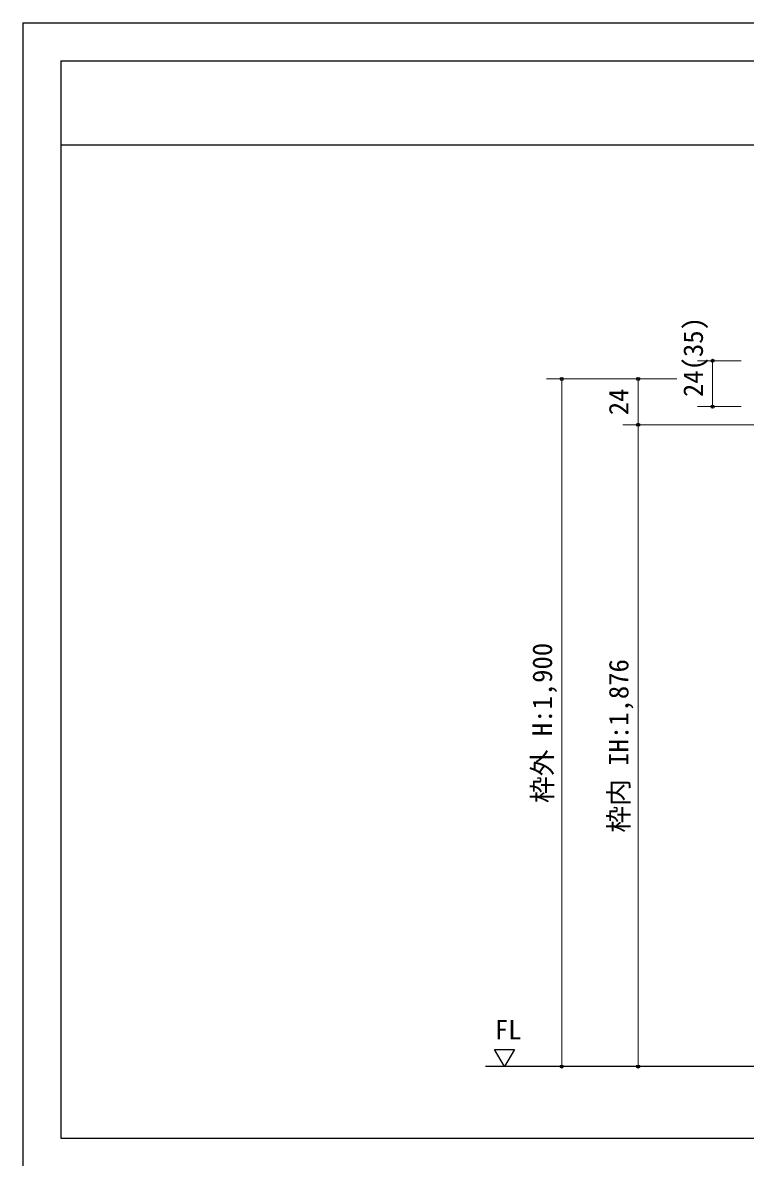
# Model space of a CAD drawing. Units: millimetres at full size; details may follow other scales. Extents: x -800 to 800, y -560 to 560.
# Drawn here: x -800 to -422, y -34 to 560 of the extents above; entities that cross this region are included whole.
import ezdxf
from ezdxf.enums import TextEntityAlignment as Align

# ---------------------------------------------------------------- set-up
doc = ezdxf.new("R2010")
doc.units = ezdxf.units.MM
doc.header["$LTSCALE"] = 4
doc.header["$PDMODE"] = 32
doc.header["$PDSIZE"] = 1.6
doc.layers.add('0-0', color=7, linetype='Continuous', lineweight=25)
doc.layers.add('2-0', color=7, linetype='Continuous', lineweight=25)
doc.styles.add('ＭＳ ゴシック', font='')
doc.styles.get('ＭＳ ゴシック').set_extended_font_data('MS Gothic')

msp = doc.modelspace()

# ---------------------------------------------------------------- linework, layer by layer
at = {"layer": '0-0'}
for p, q in [((-800, 560), (-800, -560)), ((-780, 540), (152, 540)), ((-780, 540), (-780, -24)), ((-780, 496), (152, 496)), ((-780, -24), (152, -24))]:
    msp.add_line(p, q, dxfattribs=at)
msp.add_lwpolyline([(-800, 560), (800, 560), (800, -560)], dxfattribs=at)
at = {"layer": '2-0', "color": 4, "lineweight": 9}
for p, q in [((-446.768, 383.002), (-423.768, 383.002)), ((-438.768, 359), (-438.768, 383.002)), ((-525.768, 373.5), (-477.768, 373.5)), ((-517.768, 13.5), (-517.768, 373.5)), ((-485.768, 373.5), (-457.535, 373.5)), ((-477.768, 349.5), (-477.768, 373.5)), ((-446.768, 359), (-423.768, 359)), ((-485.768, 349.5), (-407.768, 349.5)), ((-477.768, 13.5), (-477.768, 349.5)), ((-525.768, 13.5), (-477.768, 13.5)), ((-485.768, 13.5), (-437.768, 13.5))]:
    msp.add_line(p, q, dxfattribs=at)
at = {"layer": '2-0'}
msp.add_line((-117.768, 13.5), (-557.768, 13.5), dxfattribs=at)
msp.add_lwpolyline([(-547.768, 13.5), (-552.964, 22.5), (-542.572, 22.5)], close=True, dxfattribs=at)
at = {"layer": '2-0', "color": 4}
for p in [(-438.768, 383.002), (-517.768, 373.5), (-477.768, 373.5), (-438.768, 359), (-477.768, 349.5), (-517.768, 13.5), (-477.768, 13.5)]:
    msp.add_point(p, dxfattribs=at)

# ---------------------------------------------------------------- texts
at = {"layer": '2-0', "style": 'ＭＳ ゴシック'}
for s, p in [('24(35)', (-440.768, 364.001)), ('24', (-479.768, 354.5)), ('枠外 H:1,900', (-519.768, 151.5)), ('枠内 IH:1,876', (-479.768, 136))]:
    msp.add_text(s, height=10.26, rotation=90, dxfattribs=at).set_placement(p, align=Align.BOTTOM_LEFT)
msp.add_text('FL', height=10.26, dxfattribs=at).set_placement((-552.811, 24.621), align=Align.BOTTOM_LEFT)

doc.saveas('drawing.dxf')
